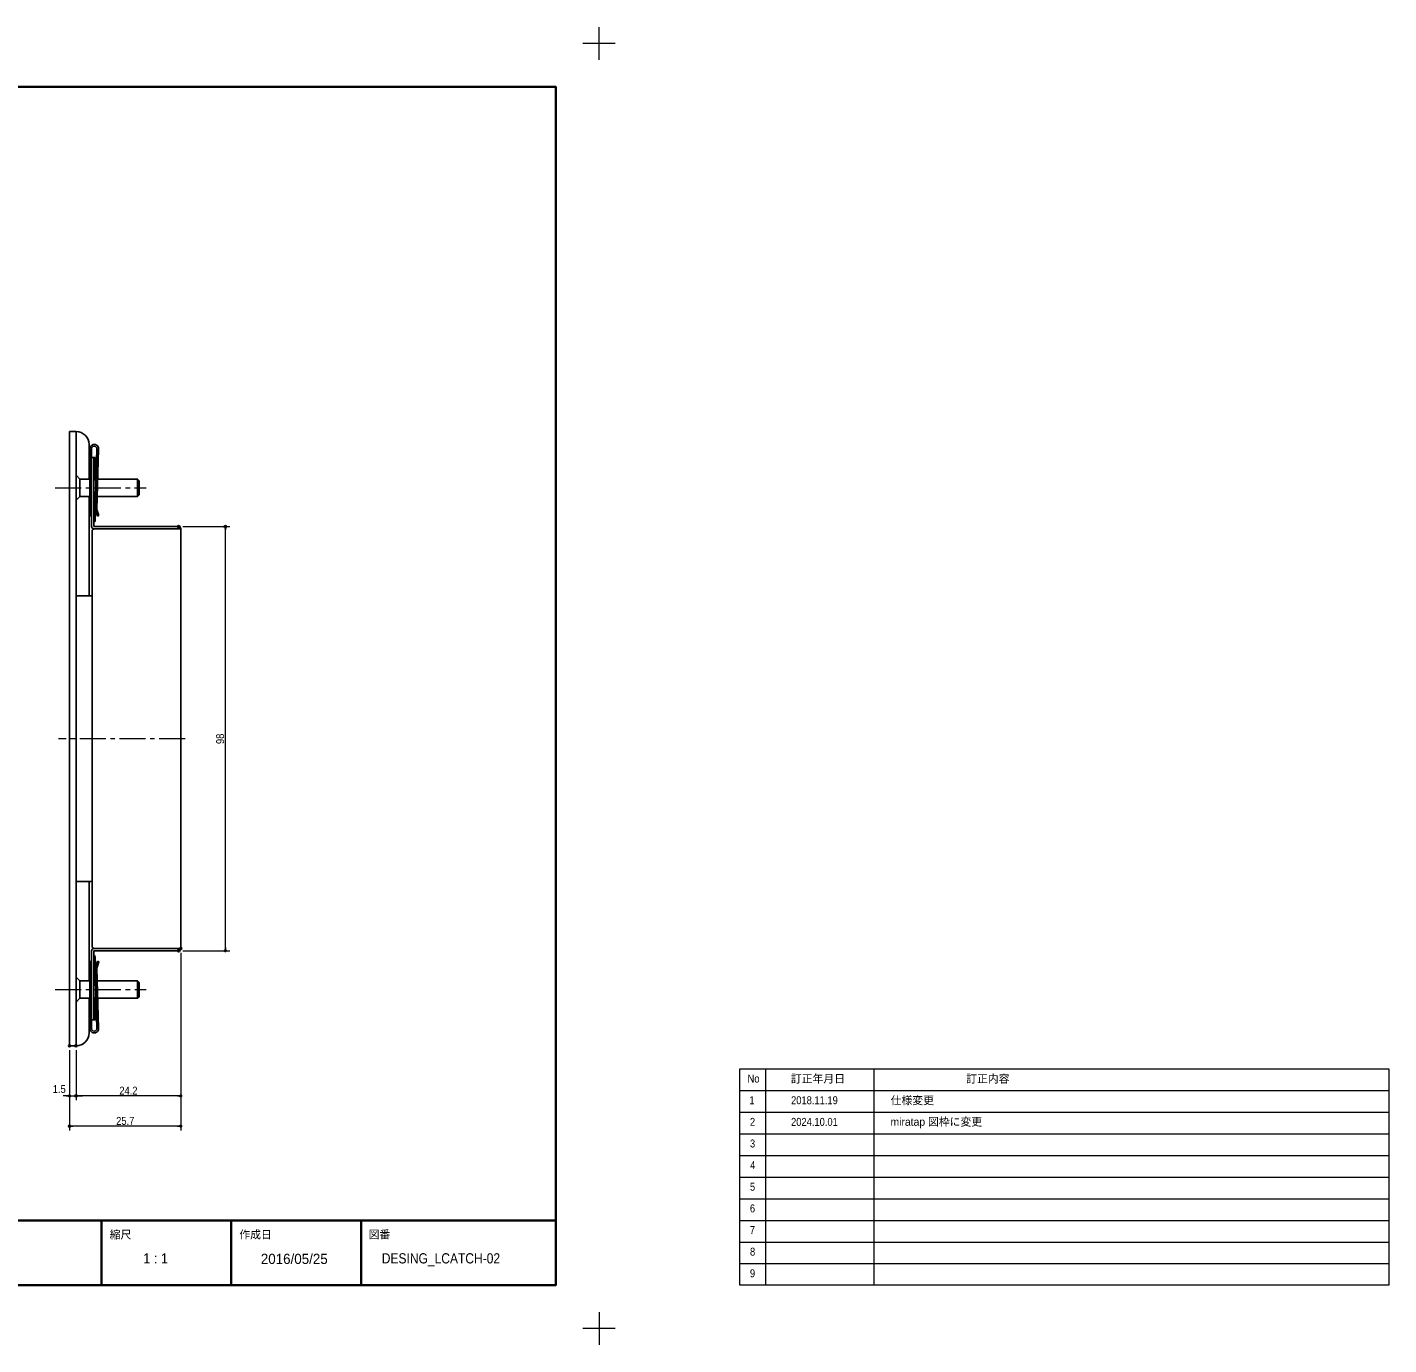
# Model space of a CAD drawing. Units: millimetres on the paper. Extents: x -303 to 303, y -152 to 152.
# Drawn here: x -11.5 to 303.1, y -152.2 to 152.2 of the extents above; entities that cross this region are included whole.
import ezdxf
from ezdxf.enums import TextEntityAlignment as Align

# ---------------------------------------------------------------- set-up
doc = ezdxf.new("R2010")
doc.units = ezdxf.units.MM
doc.header["$PDMODE"] = 32
doc.header["$PDSIZE"] = 0.5
doc.linetypes.add('USER1', pattern=[9.172222, 5.997222, -1.058333, 1.058333, -1.058333])
for name, color, linetype, lineweight in [('0-0_1図面枠', 7, 'Continuous', 20), ('0-1_3一般', 7, 'Continuous', 25), ('0-2_2寸法-1', 7, 'Continuous', 18), ('0-3_0', 7, 'Continuous', 25), ('0-5_2寸法-2', 7, 'Continuous', 18)]:
    doc.layers.add(name, color=color, linetype=linetype, lineweight=lineweight)
doc.layers.add('0-4_Defpoints', color=7, linetype='Continuous')
doc.styles.add('ＭＳ Ｐゴシック', font='')
doc.styles.get('ＭＳ Ｐゴシック').set_extended_font_data('MS PGothic')

# ---------------------------------------------------------------- blocks, each defined once
blk = doc.blocks.new('グループ')
at = {"layer": '0-0_1図面枠', "lineweight": 15}
for p, q in [((-210, 144.75), (-210, 152.25)), ((210, 144.75), (210, 152.25)), ((-213.75, 148.5), (-206.25, 148.5)), ((213.75, 148.5), (206.25, 148.5)), ((-210, -144.75), (-210, -152.25)), ((210, -144.75), (210, -152.25)), ((-213.75, -148.5), (-206.25, -148.5)), ((213.75, -148.5), (206.25, -148.5))]:
    blk.add_line(p, q, dxfattribs=at)
blk = doc.blocks.new('グループ-1')
at = {"layer": '0-0_1図面枠', "lineweight": 15}
for p, q in [((248.5, -88.5), (248.5, -138.5)), ((273.5, -88.5), (273.5, -138.5)), ((242.5, -93.5), (392.5, -93.5)), ((242.5, -98.5), (392.5, -98.5)), ((242.5, -103.5), (392.5, -103.5)), ((242.5, -108.5), (392.5, -108.5)), ((242.5, -113.5), (392.5, -113.5)), ((242.5, -118.5), (392.5, -118.5)), ((242.5, -123.5), (392.5, -123.5)), ((242.5, -128.5), (392.5, -128.5)), ((242.5, -133.5), (392.5, -133.5))]:
    blk.add_line(p, q, dxfattribs=at)
blk.add_lwpolyline([(242.5, -88.5), (392.5, -88.5), (392.5, -138.5), (242.5, -138.5)], close=True, dxfattribs=at)
blk = doc.blocks.new('グループ-2')
at = {"layer": '0-0_1図面枠', "lineweight": 35}
for p, q in [((-200, -123.5), (200, -123.5)), ((-107.5, -123.5), (-107.5, -138.5)), ((55, -123.5), (55, -138.5)), ((95, -123.5), (95, -138.5)), ((125, -123.5), (125, -138.5)), ((155, -123.5), (155, -138.5))]:
    blk.add_line(p, q, dxfattribs=at)
blk.add_lwpolyline([(-200, 138.5), (200, 138.5), (200, -138.5), (-200, -138.5)], close=True, dxfattribs=at)
blk = doc.blocks.new('図面枠')
at = {"layer": '0-0_1図面枠'}
for name in ['グループ', 'グループ-2', 'グループ-1']:
    blk.add_blockref(name, (0, 0), dxfattribs=at)
at = {"layer": '0-0_1図面枠', "style": 'ＭＳ Ｐゴシック'}
for s, height, width, p in [('No', 1.833, 0.9, (244.327, -92.198)), ('1', 1.833, 0.9, (244.741, -97.203)), ('2', 1.833, 0.9, (244.875, -102.198)), ('3', 1.833, 0.9, (244.875, -107.198)), ('4', 1.833, 0.9, (244.914, -112.198)), ('5', 1.833, 0.9, (244.875, -117.198)), ('6', 1.833, 0.9, (244.865, -122.198)), ('7', 1.833, 0.9, (244.836, -127.198)), ('1 : 1', 2.361, 0.95, (104.667, -134.163)), ('8', 1.833, 0.9, (244.885, -132.198)), ('9', 1.833, 0.9, (244.865, -137.198))]:
    blk.add_text(s, height=height, dxfattribs=dict(at, width=width)).set_placement(p, align=Align.BOTTOM_LEFT)
for s, p in [('訂正年月日', (254.336, -92.231)), ('訂正内容', (294.836, -92.236)), ('縮尺', (96.914, -128.268)), ('作成日', (126.875, -128.258)), ('図番', (156.75, -128.211))]:
    blk.add_text(s, height=1.833, dxfattribs=at).set_placement(p, align=Align.BOTTOM_LEFT)
blk = doc.blocks.new('_Dot')
at = {"layer": '0-3_0'}
blk.add_line((-0.5, 0), (-1, 0), dxfattribs=at)
for points in [[(0, 0), (-0.5, 0), (-0.496, 0.063)], [(0, 0), (-0.496, -0.063), (-0.5, 0)], [(0, 0), (-0.496, 0.063), (-0.484, 0.124)], [(0, 0), (-0.484, -0.124), (-0.496, -0.063)], [(0, 0), (-0.484, 0.124), (-0.465, 0.184)], [(0, 0), (-0.465, -0.184), (-0.484, -0.124)], [(0, 0), (-0.465, 0.184), (-0.438, 0.241)], [(0, 0), (-0.438, -0.241), (-0.465, -0.184)], [(0, 0), (-0.438, 0.241), (-0.405, 0.294)], [(0, 0), (-0.405, -0.294), (-0.438, -0.241)], [(0, 0), (-0.405, 0.294), (-0.364, 0.342)], [(0, 0), (-0.364, -0.342), (-0.405, -0.294)], [(0, 0), (-0.364, 0.342), (-0.319, 0.385)], [(0, 0), (-0.319, -0.385), (-0.364, -0.342)], [(0, 0), (-0.319, 0.385), (-0.268, 0.422)], [(0, 0), (-0.268, -0.422), (-0.319, -0.385)], [(0, 0), (-0.268, 0.422), (-0.213, 0.452)], [(0, 0), (-0.213, -0.452), (-0.268, -0.422)], [(0, 0), (-0.213, 0.452), (-0.155, 0.476)], [(0, 0), (-0.155, -0.476), (-0.213, -0.452)], [(0, 0), (-0.155, 0.476), (-0.094, 0.491)], [(0, 0), (-0.094, -0.491), (-0.155, -0.476)], [(0, 0), (-0.094, 0.491), (-0.031, 0.499)], [(0, 0), (-0.031, -0.499), (-0.094, -0.491)], [(0, 0), (-0.031, 0.499), (0.031, 0.499)], [(0, 0), (0.031, -0.499), (-0.031, -0.499)], [(0, 0), (0.031, 0.499), (0.094, 0.491)], [(0, 0), (0.094, 0.491), (0.155, 0.476)], [(0, 0), (0.155, 0.476), (0.213, 0.452)], [(0, 0), (0.213, 0.452), (0.268, 0.422)], [(0, 0), (0.268, 0.422), (0.319, 0.385)], [(0, 0), (0.319, 0.385), (0.364, 0.342)], [(0, 0), (0.364, 0.342), (0.405, 0.294)], [(0, 0), (0.405, 0.294), (0.438, 0.241)], [(0, 0), (0.438, 0.241), (0.465, 0.184)], [(0, 0), (0.465, 0.184), (0.484, 0.124)], [(0, 0), (0.484, 0.124), (0.496, 0.063)], [(0, 0), (0.496, 0.063), (0.5, 0)], [(0, 0), (0.094, -0.491), (0.031, -0.499)], [(0, 0), (0.155, -0.476), (0.094, -0.491)], [(0, 0), (0.213, -0.452), (0.155, -0.476)], [(0, 0), (0.268, -0.422), (0.213, -0.452)], [(0, 0), (0.319, -0.385), (0.268, -0.422)], [(0, 0), (0.364, -0.342), (0.319, -0.385)], [(0, 0), (0.405, -0.294), (0.364, -0.342)], [(0, 0), (0.438, -0.241), (0.405, -0.294)], [(0, 0), (0.465, -0.184), (0.438, -0.241)], [(0, 0), (0.484, -0.124), (0.465, -0.184)], [(0, 0), (0.496, -0.063), (0.484, -0.124)], [(0, 0), (0.5, 0), (0.496, -0.063)]]:
    blk.add_solid(points, dxfattribs=at)

msp = doc.modelspace()

# ---------------------------------------------------------------- linework, layer by layer
at = {"layer": '0-1_3一般'}
for p, q in [((-1.736, 55.826), (-1.736, 58.826)), ((-1.736, -80.174), (-1.736, 55.826)), ((-0.236, -80.174), (-0.236, 55.826)), ((2.764, 47.826), (2.764, 55.826)), ((3.364, 52.826), (3.364, 54.826)), ((4.564, 54.809), (4.162, 40.763)), ((3.364, 51.826), (3.364, 52.826)), ((3.364, 51.826), (3.364, 36.826)), ((3.864, 52.826), (4.164, 52.826)), ((3.864, 51.826), (3.864, 36.826)), ((4.164, 52.826), (4.164, 48.024)), ((0.664, 47.826), (-0.236, 48.726)), ((2.964, 47.826), (0.664, 47.826)), ((0.664, 47.826), (0.664, 43.826)), ((3.878, 47.496), (3.864, 47.485)), ((4.364, 47.826), (4.119, 47.826)), ((13.989, 47.826), (13.989, 43.826)), ((14.364, 47.451), (14.364, 44.201)), ((13.989, 43.826), (14.364, 44.201)), ((-0.236, 42.926), (0.664, 43.826)), ((0.664, 43.826), (2.964, 43.826)), ((2.764, 20.826), (2.764, 43.826)), ((4.116, 43.826), (4.25, 43.826)), ((4.163, 43.642), (4.164, 43.628)), ((4.164, 43.628), (4.164, 40.832)), ((4.65, 43.826), (13.989, 43.826)), ((4.162, 40.763), (4.687, 39.279)), ((4.164, 40.758), (4.164, 38.326)), ((4.164, 38.326), (4.164, 38.285)), ((5.064, 39.412), (4.687, 39.279)), ((3.464, 35.816), (3.464, -60.164)), ((3.864, 36.826), (23.464, 36.826)), ((3.864, 36.326), (23.464, 36.326)), ((23.464, 36.316), (3.964, 36.316)), ((23.464, 36.316), (23.464, 36.326)), ((23.964, 36.316), (23.464, 36.316)), ((23.964, 36.316), (23.964, 36.326)), ((23.964, -60.664), (23.964, 36.316)), ((-0.236, 20.826), (3.464, 20.826)), ((3.464, -45.174), (-0.236, -45.174)), ((2.764, -68.174), (2.764, -45.174)), ((3.364, -76.174), (3.364, -61.174)), ((23.464, -60.674), (3.864, -60.674)), ((23.464, -61.174), (3.864, -61.174)), ((3.864, -76.174), (3.864, -61.174)), ((3.964, -60.664), (23.464, -60.664)), ((4.164, -62.632), (4.164, -62.674)), ((4.164, -62.674), (4.164, -65.105)), ((23.964, -60.664), (23.464, -60.664)), ((23.464, -60.674), (23.464, -60.664)), ((23.964, -60.674), (23.964, -60.664)), ((2.964, -63.674), (2.964, -79.174)), ((3.364, -63.674), (2.964, -63.674)), ((4.164, -65.179), (4.164, -67.976)), ((4.964, -79.145), (4.564, -65.174)), ((0.664, -68.174), (-0.236, -67.274)), ((2.964, -68.174), (0.664, -68.174)), ((0.664, -68.174), (0.664, -72.174)), ((3.879, -68.504), (3.864, -68.515)), ((4.25, -68.174), (4.123, -68.174)), ((13.989, -68.174), (13.989, -72.174)), ((14.364, -68.549), (14.364, -71.799)), ((-0.236, -73.074), (0.664, -72.174)), ((0.664, -72.174), (2.964, -72.174)), ((2.764, -80.174), (2.764, -72.174)), ((4.125, -72.174), (4.364, -72.174)), ((4.163, -72.358), (4.164, -72.372)), ((4.764, -72.174), (13.989, -72.174)), ((13.989, -72.174), (14.364, -71.799)), ((3.364, -77.174), (3.364, -79.174)), ((3.864, -76.174), (3.864, -77.174))]:
    msp.add_line(p, q, dxfattribs=at)
at = {"layer": '0-1_3一般', "linetype": 'USER1', "lineweight": 18}
for p, q in [((-5.047, 45.826), (15.989, 45.826)), ((24.975, -12.174), (-4.315, -12.174)), ((-5.033, -70.174), (15.989, -70.174))]:
    msp.add_line(p, q, dxfattribs=at)
at = {"layer": '0-1_3一般'}
for points in [[(-1.736, 58.826), (-0.236, 58.826), (-0.236, 55.826)], [(3.364, 39.326), (2.964, 39.326), (2.964, 54.826)], [(4.964, 54.798), (4.564, 40.826), (5.064, 39.412)], [(3.364, 52.826), (3.864, 52.826), (3.864, 51.826)], [(4.164, 48.024), (4.162, 48.01), (4.16, 47.997), (4.157, 47.983), (4.154, 47.969), (4.151, 47.955), (4.148, 47.941), (4.144, 47.927), (4.14, 47.913), (4.136, 47.898), (4.132, 47.884), (4.128, 47.87), (4.123, 47.856), (4.118, 47.842), (4.113, 47.828), (4.107, 47.813), (4.101, 47.799), (4.095, 47.785), (4.089, 47.77), (4.083, 47.756), (4.076, 47.741), (4.069, 47.727), (4.062, 47.713), (4.054, 47.699), (4.046, 47.685), (4.037, 47.671), (4.028, 47.658), (4.019, 47.644), (4.01, 47.631), (4, 47.618), (3.989, 47.605), (3.978, 47.592), (3.967, 47.58), (3.956, 47.567), (3.944, 47.555), (3.931, 47.543), (3.919, 47.531), (3.906, 47.519), (3.892, 47.507), (3.878, 47.496)], [(14.364, 47.451), (13.989, 47.826), (4.764, 47.826)], [(3.864, 44.168), (3.878, 44.156), (3.891, 44.144), (3.904, 44.132), (3.916, 44.119), (3.928, 44.107), (3.94, 44.094), (3.952, 44.082), (3.963, 44.069), (3.974, 44.056), (3.985, 44.043), (3.995, 44.03), (4.005, 44.016), (4.015, 44.003), (4.025, 43.99), (4.034, 43.976), (4.043, 43.962), (4.051, 43.949), (4.06, 43.935), (4.068, 43.921), (4.075, 43.907), (4.083, 43.893), (4.09, 43.879), (4.097, 43.864), (4.103, 43.85), (4.109, 43.836), (4.115, 43.822), (4.121, 43.808), (4.126, 43.794), (4.131, 43.78), (4.135, 43.766), (4.14, 43.753), (4.144, 43.739), (4.147, 43.725), (4.151, 43.711), (4.154, 43.697), (4.156, 43.683), (4.159, 43.67), (4.161, 43.656), (4.163, 43.642)], [(4.564, -79.157), (4.162, -65.111), (4.687, -63.626)], [(4.564, -65.174), (5.064, -63.759), (4.687, -63.626)], [(4.164, -67.976), (4.163, -67.989), (4.162, -68.003), (4.16, -68.017), (4.158, -68.031), (4.156, -68.045), (4.153, -68.059), (4.15, -68.073), (4.147, -68.087), (4.143, -68.101), (4.139, -68.115), (4.135, -68.13), (4.131, -68.144), (4.126, -68.158), (4.121, -68.173), (4.116, -68.187), (4.11, -68.202), (4.104, -68.216), (4.098, -68.231), (4.091, -68.246), (4.085, -68.26), (4.077, -68.275), (4.07, -68.289), (4.062, -68.304), (4.053, -68.318), (4.045, -68.332), (4.035, -68.345), (4.026, -68.359), (4.016, -68.372), (4.005, -68.385), (3.995, -68.398), (3.983, -68.41), (3.972, -68.423), (3.96, -68.435), (3.947, -68.447), (3.934, -68.459), (3.921, -68.471), (3.908, -68.482), (3.894, -68.493), (3.879, -68.504)], [(14.364, -68.549), (13.989, -68.174), (4.65, -68.174)], [(3.864, -71.832), (3.879, -71.843), (3.894, -71.854), (3.908, -71.865), (3.922, -71.876), (3.935, -71.888), (3.948, -71.9), (3.96, -71.912), (3.972, -71.924), (3.984, -71.937), (3.995, -71.949), (4.006, -71.962), (4.017, -71.975), (4.027, -71.989), (4.037, -72.002), (4.046, -72.016), (4.055, -72.03), (4.063, -72.044), (4.072, -72.058), (4.079, -72.072), (4.087, -72.087), (4.094, -72.102), (4.1, -72.117), (4.107, -72.131), (4.113, -72.146), (4.118, -72.16), (4.124, -72.175), (4.129, -72.189), (4.133, -72.204), (4.138, -72.218), (4.142, -72.232), (4.145, -72.247), (4.149, -72.261), (4.152, -72.275), (4.155, -72.289), (4.157, -72.303), (4.159, -72.317), (4.161, -72.33), (4.162, -72.344), (4.163, -72.358)], [(4.164, -72.372), (4.164, -77.174), (3.864, -77.174)], [(3.864, -77.174), (3.364, -77.174), (3.364, -76.174)], [(-0.236, -80.174), (-0.236, -83.174), (-1.736, -83.174), (-1.736, -80.174)]]:
    msp.add_lwpolyline(points, dxfattribs=at)
for centre, radius, start, end in [((-0.236, 55.826), 3, 0, 90), ((3.964, 54.826), 1, 358.36175, 180), ((3.964, 54.826), 0.6, 358.36175, 180), ((3.664, 38.285), 0.5, 293.57818, 0), ((3.864, 36.826), 0.5, 180, 270), ((3.964, 35.816), 0.5, 90, 180), ((23.464, 36.326), 0.5, 0, 90), ((3.864, -61.174), 0.5, 90, 180), ((3.964, -60.164), 0.5, 180, 270), ((3.664, -62.632), 0.5, 0, 66.42182), ((23.464, -60.674), 0.5, 270, 0), ((-0.236, -80.174), 3, 270, 0), ((3.964, -79.174), 1, 180, 1.63825), ((3.964, -79.174), 0.6, 180, 1.63825)]:
    msp.add_arc(centre, radius, start, end, dxfattribs=at)
at = {"layer": '0-2_2寸法-1'}
for p, q in [((24.464, 36.826), (35.264, 36.826)), ((34.264, -60.423), (34.264, 36.076)), ((23.964, -61.674), (23.964, -102.721)), ((23.964, -61.674), (23.964, -95.731)), ((24.464, -61.174), (35.264, -61.174)), ((-1.736, -84.174), (-1.736, -102.721)), ((-0.236, -84.174), (-0.236, -95.731)), ((23.214, -94.731), (0.515, -94.731)), ((23.214, -101.721), (-0.985, -101.721))]:
    msp.add_line(p, q, dxfattribs=at)
at = {"layer": '0-4_Defpoints'}
for p in [(23.464, 36.826), (34.264, 36.826), (23.464, -61.174), (23.964, -60.674), (-1.736, -83.174), (-0.236, -83.174), (-0.236, -94.731), (-1.736, -101.721)]:
    msp.add_point(p, dxfattribs=at)
at = {"layer": '0-5_2寸法-2'}
for p, q in [((-1.736, -84.174), (-1.736, -95.731)), ((-0.236, -84.174), (-0.236, -95.731)), ((-2.486, -94.731), (-3.236, -94.731)), ((-1.736, -94.731), (-0.236, -94.731)), ((0.515, -94.731), (1.265, -94.731))]:
    msp.add_line(p, q, dxfattribs=at)

# ---------------------------------------------------------------- block references
at = {"layer": '0-0_1図面枠'}
msp.add_blockref('図面枠', (-89.375, 0), dxfattribs=at)
at = {"layer": '0-2_2寸法-1', "xscale": 0.7503418, "yscale": 0.7503418}
for p, rotation in [((34.264, 36.826), 90), ((34.264, -61.174), 270), ((-0.236, -94.731), 180), ((-1.736, -101.721), 180)]:
    msp.add_blockref('_Dot', p, dxfattribs=dict(at, rotation=rotation))
for p in [(23.964, -94.731), (23.964, -101.721)]:
    msp.add_blockref('_Dot', p, dxfattribs=at)
at = {"layer": '0-5_2寸法-2', "xscale": 0.7503418, "yscale": 0.7503418}
msp.add_blockref('_Dot', (-1.736, -94.731), dxfattribs=at)
at = {"layer": '0-5_2寸法-2', "xscale": 0.7503418, "yscale": 0.7503418, "rotation": 180}
msp.add_blockref('_Dot', (-0.236, -94.731), dxfattribs=at)

# ---------------------------------------------------------------- texts
at = {"layer": '0-0_1図面枠', "style": 'ＭＳ Ｐゴシック', "width": 0.9}
for s, height, p in [('2018.11.19', 1.833, (165, -97.203)), ('2024.10.01', 1.833, (165, -102.203)), ('DESING_LCATCH-02', 2.361, (70.414, -134.163))]:
    msp.add_text(s, height=height, dxfattribs=at).set_placement(p, align=Align.BOTTOM_LEFT)
at = {"layer": '0-0_1図面枠', "style": 'ＭＳ Ｐゴシック'}
for s, height, p in [('仕様変更', 1.833, (188.02, -97.236)), ('miratap 図枠に変更', 1.834, (187.981, -102.188)), ('2016/05/25', 2.361, (42.464, -134.287))]:
    msp.add_text(s, height=height, dxfattribs=at).set_placement(p, align=Align.BOTTOM_LEFT)
at = {"layer": '0-2_2寸法-1', "style": 'ＭＳ Ｐゴシック', "width": 0.9}
msp.add_text('98', height=1.833, rotation=90, dxfattribs=at).set_placement((34.517, -13.413), align=Align.BOTTOM_LEFT)
for s, p in [('24.2', (9.77, -94.984)), ('25.7', (9.035, -101.974))]:
    msp.add_text(s, height=1.833, dxfattribs=at).set_placement(p, align=Align.BOTTOM_LEFT)
at = {"layer": '0-5_2寸法-2', "style": 'ＭＳ Ｐゴシック', "width": 0.9}
msp.add_text('1.5', height=1.833, dxfattribs=at).set_placement((-5.621, -94.607), align=Align.BOTTOM_LEFT)

doc.saveas('drawing.dxf')
